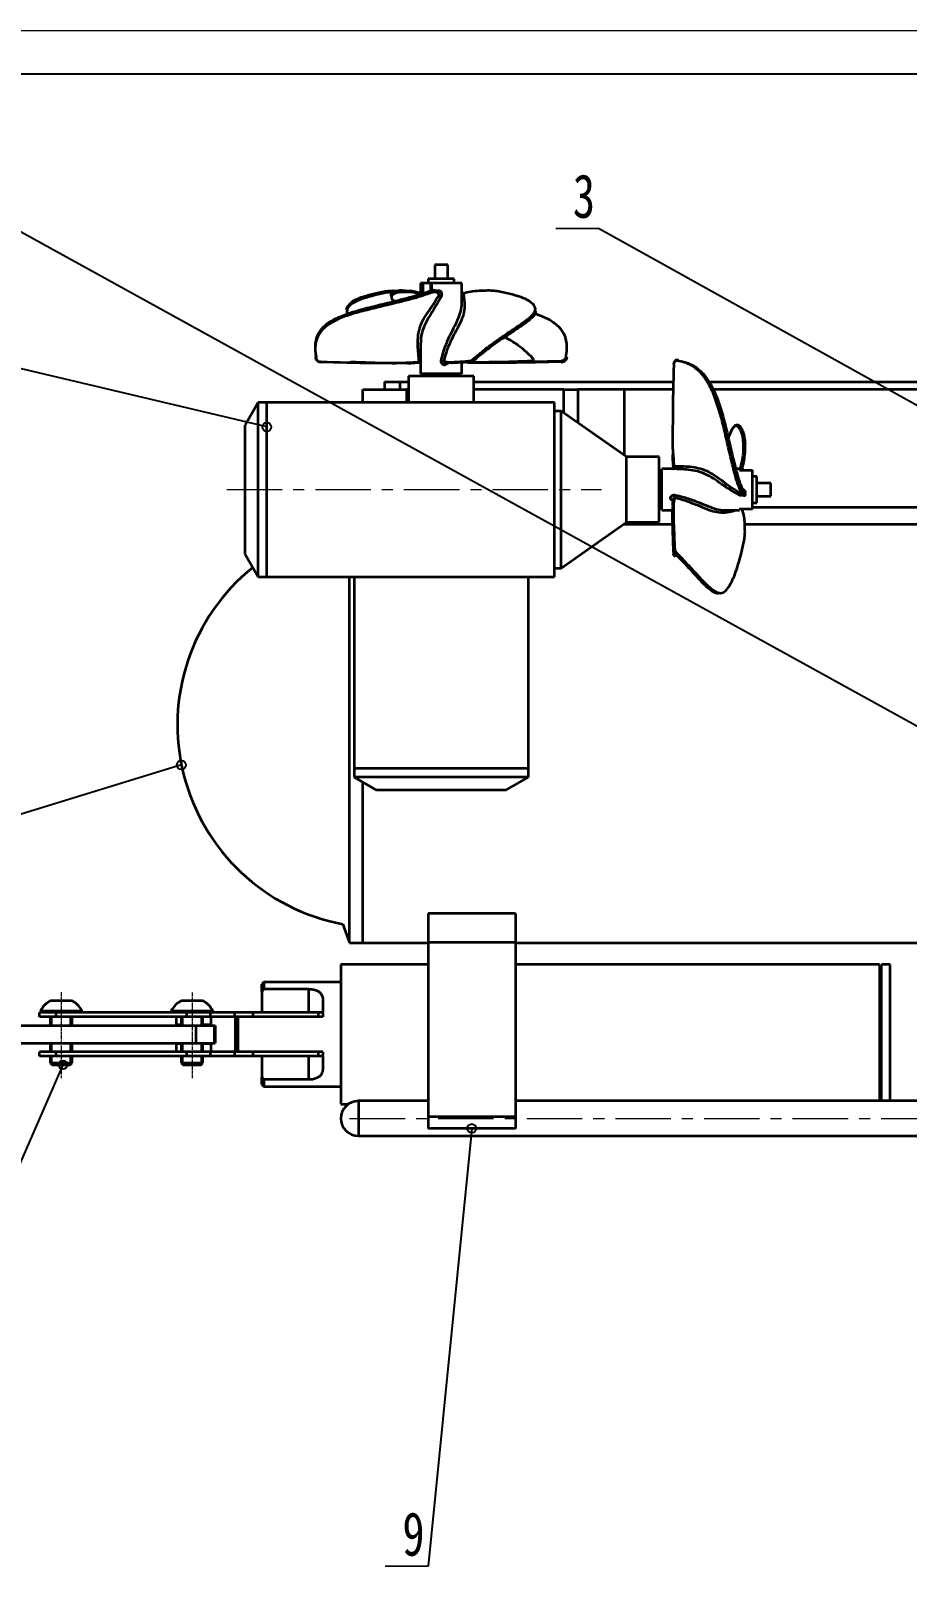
# Model space of a CAD drawing. Header units: millimetres. Extents: x 0 to 1189, y 0 to 841.
# Drawn here: x 211.9 to 412.9, y 488.6 to 841 of the extents above; entities that cross this region are included whole.
import ezdxf

# ---------------------------------------------------------------- set-up
doc = ezdxf.new("R2010")
doc.units = ezdxf.units.MM
doc.linetypes.add('CENTER2', pattern=[1.125, 0.75, -0.125, 0.125, -0.125])
doc.linetypes.add('CENTERX2', pattern=[20.32, 12.7, -2.54, 2.54, -2.54])
doc.styles.add('SLDTEXTSTYLE1', font='hyswlongfangsong.ttf')
doc.styles.get("Standard").update_dxf_attribs({"font": 'hyswlongfangsong.ttf'})
doc.dimstyles.new('SLDDIMSTYLE0', dxfattribs={"dimtxt": 0.18, "dimasz": 4.08, "dimexe": 0, "dimexo": 0.0625, "dimgap": 0, "dimtad": 0, "dimtih": 1, "dimtoh": 1, "dimdec": 0, "dimrnd": 1e-09, "dimzin": 0, "dimdsep": 46, "dimtxsty": 'Standard', "dimsah": 1, "dimcen": 0.09, "dimadec": 0, "dimazin": 0, "dimtfac": 4.08, "dimtdec": 0, "dimtofl": 0, "dimtmove": 0, "dimatfit": 3, "dimfxl": 1, "dimfrac": 2, "dimtolj": 1, "dimtzin": 0, "dimarcsym": 0})

# ---------------------------------------------------------------- blocks, each defined once
blk = doc.blocks.new('SW_NOTE_0_6')
at = {"color": 0, "linetype": 'Continuous', "lineweight": 18}
for p, q in [((-9.85, 0), (0, 0)), ((0, 0), (-9.85, 0)), ((-9.85, 0), (0, 0)), ((0, 0), (-9.85, 0)), ((-9.85, 0), (0, 0)), ((0, 0), (-9.85, 0))]:
    blk.add_line(p, q, dxfattribs=at)
at = {"color": 0, "linetype": 'Continuous', "lineweight": 18, "insert": (-3.37, 12.42), "char_height": 10, "attachment_point": 2, "style": 'SLDTEXTSTYLE1'}
blk.add_mtext('3', dxfattribs=at)
blk = doc.blocks.new('SW_NOTE_0_10')
at = {"color": 0, "linetype": 'Continuous', "lineweight": 18}
for p, q in [((-9.85, 0), (0, 0)), ((0, 0), (-9.85, 0)), ((-9.85, 0), (0, 0)), ((0, 0), (-9.85, 0)), ((-9.85, 0), (0, 0)), ((0, 0), (-9.85, 0))]:
    blk.add_line(p, q, dxfattribs=at)
at = {"color": 0, "linetype": 'Continuous', "lineweight": 18, "insert": (-3.36, 12.42), "char_height": 10, "attachment_point": 2, "style": 'SLDTEXTSTYLE1'}
blk.add_mtext('9', dxfattribs=at)
blk = doc.blocks.new('*U74')
at = {"color": 0, "linetype": 'CENTER2', "lineweight": 18, "transparency": 16777216}
blk.add_line((0, 15.45), (0, -4.28), dxfattribs=at)
blk = doc.blocks.new('*U75')
at = {"color": 0, "linetype": 'CENTER2', "lineweight": 18, "transparency": 16777216}
blk.add_line((0, 15.35), (0, -4.28), dxfattribs=at)

msp = doc.modelspace()

# ---------------------------------------------------------------- hatches: boundary and pattern name
at = {"linetype": 'Continuous', "lineweight": 18}
h = msp.add_hatch(dxfattribs=at)
h.set_pattern_fill('ANSI38', color=256, angle=90, style=0)
edge = h.paths.add_edge_path(flags=0)
edge.add_spline(control_points=[(237.12, 569.28), (237.1, 568.61), (237.06, 567.95), (237.01, 567.28)], knot_values=[0.27572, 0.27572, 0.27572, 0.27572, 0.296768, 0.296768, 0.296768, 0.296768], weights=[1, 1, 1, 1], degree=3, periodic=0)
edge.add_spline(control_points=[(237.01, 567.28), (237.06, 567.94), (237.1, 568.61), (237.12, 569.28)], knot_values=[0.00605, 0.00605, 0.00605, 0.00605, 0.00805, 0.00805, 0.00805, 0.00805], weights=[1, 1, 1, 1], degree=3, periodic=0)

# ---------------------------------------------------------------- linework, layer by layer
at = {"color": 7, "linetype": 'Continuous', "lineweight": 18}
msp.add_line((1189, 841), (0, 841), dxfattribs=at)
at = {"color": 7, "linetype": 'Continuous', "lineweight": 25}
msp.add_line((1179, 831.05), (25, 831.05), dxfattribs=at)
at = {"color": 7, "linetype": 'Continuous', "lineweight": 35}
for p, q in [((304.51, 787.29), (304.51, 784.09)), ((306.01, 787.29), (304.51, 787.29)), ((307.51, 787.29), (306.01, 787.29)), ((307.51, 784.09), (307.51, 787.29)), ((301.26, 783.09), (301.26, 780.55)), ((301.76, 783.09), (301.26, 783.09)), ((301.76, 783.09), (301.76, 780.72)), ((303.11, 783.09), (301.76, 783.09)), ((303.01, 784.09), (303.01, 783.09)), ((307.11, 784.09), (303.01, 784.09)), ((303.88, 783.09), (303.11, 783.09)), ((303.62, 781.3), (303.62, 783.09)), ((303.88, 781.35), (303.88, 783.09)), ((310.76, 783.09), (303.88, 783.09)), ((309.01, 784.09), (307.11, 784.09)), ((309.01, 783.09), (309.01, 784.09)), ((310.76, 778.96), (310.76, 783.09)), ((294.89, 781.36), (296.16, 781.29)), ((310.7, 778.61), (310.69, 778.96)), ((311.05, 780.92), (310.75, 780.84)), ((315.87, 781.29), (315.15, 781.42)), ((298.22, 764.85), (300.92, 765.04)), ((300.91, 764.88), (301.04, 764.87)), ((301.1, 764.87), (301.26, 764.85)), ((301.26, 768.14), (301.26, 762.29)), ((307.05, 765.04), (307.03, 765.03)), ((310.76, 762.29), (310.76, 764.85)), ((327.1, 765.12), (333.59, 765.26)), ((298.51, 761.69), (298.51, 755.69)), ((313.51, 761.69), (298.51, 761.69)), ((310.76, 762.29), (301.26, 762.29)), ((303.01, 762.29), (303.01, 761.69)), ((309.01, 761.69), (309.01, 762.29)), ((313.51, 755.69), (313.51, 761.69)), ((288.01, 755.69), (288.01, 758.69)), ((288.01, 758.69), (298.01, 758.69)), ((293.01, 760.39), (293.01, 758.69)), ((293.01, 760.39), (296.51, 760.39)), ((296.51, 760.39), (298.51, 760.39)), ((296.51, 760.39), (296.51, 758.69)), ((298.51, 758.69), (298.01, 758.69)), ((298.01, 758.69), (298.01, 755.69)), ((313.51, 760.39), (359.26, 760.39)), ((334.15, 758.69), (313.51, 758.69)), ((334.15, 758.69), (337.35, 758.69)), ((334.15, 753.24), (334.15, 758.69)), ((348.01, 758.69), (337.35, 758.69)), ((337.35, 758.69), (337.35, 751)), ((359.23, 758.69), (348.01, 758.69)), ((348.01, 743.53), (348.01, 758.69)), ((367.43, 760.39), (512.51, 760.39)), ((502.01, 758.69), (368.34, 758.69)), ((264.01, 755.69), (261.01, 750.49)), ((266.01, 755.69), (264.01, 755.69)), ((264.01, 715.69), (264.01, 755.69)), ((332.01, 755.69), (266.01, 755.69)), ((266.01, 715.69), (266.01, 755.69)), ((266.01, 735.69), (266.01, 755.69)), ((332.01, 715.69), (332.01, 755.69)), ((333.51, 753.69), (332.01, 753.69)), ((348.5, 743.19), (333.51, 753.69)), ((333.51, 717.69), (333.51, 753.69)), ((261.01, 720.88), (261.01, 750.49)), ((372.77, 749.63), (371.83, 747.6)), ((359.18, 743.79), (359.36, 741.05)), ((356.01, 743.19), (348.5, 743.19)), ((348.5, 728.19), (348.5, 743.19)), ((356.01, 728.19), (356.01, 743.19)), ((358.84, 740.44), (356.61, 740.44)), ((356.61, 732.33), (356.61, 740.44)), ((374.41, 740.44), (373.56, 740.44)), ((374.15, 740.44), (374.67, 740.58)), ((374.41, 740.19), (374.41, 740.44)), ((374.41, 740.26), (374.53, 740.29)), ((374.41, 740.19), (377.41, 740.19)), ((377.41, 731.18), (377.41, 740.19)), ((356.61, 738.69), (356.01, 738.69)), ((378.41, 738.69), (377.41, 738.69)), ((378.41, 732.69), (378.41, 738.69)), ((381.61, 737.19), (378.41, 737.19)), ((381.61, 735.69), (381.61, 737.19)), ((266.01, 715.69), (266.01, 735.69)), ((374.67, 734.82), (374.98, 734.63)), ((375.07, 734.54), (375.3, 734.28)), ((375.32, 734.37), (375.3, 734.4)), ((375.32, 734.37), (375.35, 734.35)), ((378.41, 734.19), (381.61, 734.19)), ((381.61, 734.19), (381.61, 735.69)), ((356.01, 732.69), (356.61, 732.69)), ((356.01, 731.69), (356.61, 731.69)), ((356.61, 730.94), (356.61, 732.33)), ((356.61, 730.94), (359.1, 730.94)), ((371.44, 730.94), (374.41, 730.94)), ((377.41, 731.18), (374.41, 731.18)), ((374.41, 730.94), (374.41, 731.18)), ((374.58, 731.18), (374.41, 731.13)), ((377.41, 732.69), (378.41, 732.69)), ((377.41, 731.69), (500.01, 731.69)), ((333.51, 717.69), (348.5, 728.19)), ((348.01, 727.69), (347.79, 727.69)), ((348.01, 727.69), (348.01, 727.84)), ((359.11, 727.69), (348.01, 727.69)), ((348.5, 728.19), (356.01, 728.19)), ((500.01, 727.69), (375.58, 727.69)), ((261.01, 720.88), (264.01, 715.69)), ((359.56, 721.25), (359.58, 720.68)), ((264.01, 715.69), (266.01, 715.69)), ((266.01, 715.69), (332.01, 715.69)), ((285.01, 631.69), (285.01, 715.69)), ((286.01, 715.69), (286.01, 671.69)), ((326.01, 671.69), (326.01, 715.69)), ((332.01, 717.69), (333.51, 717.69)), ((286.01, 671.69), (286.01, 669.69)), ((325.08, 671.69), (286.01, 671.69)), ((306.01, 671.69), (286.01, 671.69)), ((286.01, 669.69), (291.2, 666.69)), ((325.08, 669.69), (286.01, 669.69)), ((326.01, 671.69), (306.01, 671.69)), ((320.81, 666.69), (326.01, 669.69)), ((326.01, 671.69), (325.08, 671.69)), ((326.01, 669.69), (325.08, 669.69)), ((326.01, 669.69), (326.01, 671.69)), ((288.01, 631.69), (288.01, 668.53)), ((288.01, 631.69), (288.01, 668.53)), ((320.12, 666.69), (291.2, 666.69)), ((320.81, 666.69), (320.12, 666.69)), ((323.01, 638.39), (303.01, 638.39)), ((303.01, 638.39), (303.01, 631.77)), ((323.01, 638.39), (323.01, 631.77)), ((285.01, 631.69), (288.01, 631.69)), ((288.01, 631.69), (303.01, 631.69)), ((323.01, 631.77), (303.01, 631.77)), ((303.01, 631.77), (303.01, 591.76)), ((323.01, 631.77), (323.01, 591.76)), ((323.01, 631.69), (473.01, 631.69)), ((303.01, 626.69), (283.01, 626.69)), ((283.01, 626.69), (283.01, 594.69)), ((406.51, 626.69), (323.01, 626.69)), ((406.51, 626.69), (406.51, 595.39)), ((407.01, 624.69), (406.51, 624.69)), ((409.01, 626.69), (407.01, 626.69)), ((407.01, 595.39), (407.01, 626.69)), ((409.01, 595.39), (409.01, 626.69)), ((265.36, 622.69), (264.86, 622.19)), ((264.86, 620.5), (264.86, 622.19)), ((265.36, 621.08), (264.86, 620.5)), ((264.86, 620.5), (264.86, 615.69)), ((283.01, 622.69), (265.36, 622.69)), ((265.36, 622.69), (265.36, 621.08)), ((275.66, 621.08), (265.36, 621.08)), ((275.66, 615.69), (275.66, 621.08)), ((216.49, 618.44), (221.24, 618.44)), ((246.49, 618.44), (251.24, 618.44)), ((278.86, 618.39), (278.86, 615.69)), ((213.86, 614.69), (213.86, 615.69)), ((217.68, 615.69), (213.86, 615.69)), ((217.68, 614.69), (213.86, 614.69)), ((214.11, 616.07), (214.11, 615.69)), ((214.11, 616.07), (223.61, 616.07)), ((216.36, 614.69), (216.36, 612.69)), ((217.68, 614.69), (217.68, 615.69)), ((247.68, 615.69), (217.68, 615.69)), ((247.68, 614.69), (217.68, 614.69)), ((221.36, 612.69), (221.36, 614.69)), ((223.61, 615.69), (223.61, 616.07)), ((244.11, 616.07), (244.11, 615.69)), ((244.11, 616.07), (253.61, 616.07)), ((245.26, 612.89), (245.26, 614.69)), ((246.36, 614.69), (246.36, 612.69)), ((247.68, 614.69), (247.68, 615.69)), ((253.07, 615.69), (247.68, 615.69)), ((253.07, 614.69), (247.68, 614.69)), ((251.36, 612.69), (251.36, 614.69)), ((253.07, 614.69), (253.07, 615.69)), ((258.65, 615.69), (253.07, 615.69)), ((258.65, 614.69), (253.07, 614.69)), ((253.26, 612.89), (253.26, 614.69)), ((253.61, 615.69), (253.61, 616.07)), ((258.65, 614.69), (258.65, 615.69)), ((262.86, 615.69), (258.65, 615.69)), ((262.86, 614.69), (258.65, 614.69)), ((258.86, 606.69), (258.86, 614.69)), ((259.36, 614.69), (259.36, 606.69)), ((262.86, 614.69), (262.86, 615.69)), ((277.86, 615.69), (262.86, 615.69)), ((277.86, 614.69), (262.86, 614.69)), ((277.86, 614.69), (277.86, 615.69)), ((278.86, 615.69), (277.86, 615.69)), ((278.81, 614.69), (277.86, 614.69)), ((278.86, 614.69), (278.81, 614.69)), ((278.86, 615.48), (278.86, 615.69)), ((278.86, 615.48), (278.86, 614.69)), ((207.24, 612.69), (249.71, 612.69)), ((246.36, 612.89), (245.26, 612.89)), ((245.26, 612.89), (245.26, 612.69)), ((249.71, 612.69), (249.71, 608.69)), ((249.71, 612.69), (253.91, 612.69)), ((253.26, 612.89), (251.36, 612.89)), ((253.26, 612.89), (253.26, 612.69)), ((253.91, 612.69), (253.91, 608.69)), ((253.91, 612.69), (254.2, 612.69)), ((254.2, 608.69), (254.2, 612.69)), ((254.2, 612.69), (254.2, 608.69)), ((254.2, 612.69), (254.2, 612.69)), ((207.24, 608.69), (249.71, 608.69)), ((213.86, 605.69), (213.86, 606.69)), ((217.68, 606.69), (213.86, 606.69)), ((216.36, 608.69), (216.36, 606.69)), ((217.68, 605.69), (217.68, 606.69)), ((247.68, 606.69), (217.68, 606.69)), ((221.36, 606.69), (221.36, 608.69)), ((245.26, 608.69), (245.26, 608.49)), ((246.36, 608.49), (245.26, 608.49)), ((245.26, 606.69), (245.26, 608.49)), ((246.36, 608.69), (246.36, 606.69)), ((247.68, 605.69), (247.68, 606.69)), ((253.07, 606.69), (247.68, 606.69)), ((249.71, 608.69), (253.91, 608.69)), ((251.36, 606.69), (251.36, 608.69)), ((253.26, 608.49), (251.36, 608.49)), ((253.07, 605.69), (253.07, 606.69)), ((258.65, 606.69), (253.07, 606.69)), ((253.26, 608.69), (253.26, 608.49)), ((253.26, 606.69), (253.26, 608.49)), ((253.91, 608.69), (254.2, 608.69)), ((254.2, 608.69), (254.2, 608.69)), ((258.65, 605.69), (258.65, 606.69)), ((262.86, 606.69), (258.65, 606.69)), ((262.86, 605.69), (262.86, 606.69)), ((277.86, 606.69), (262.86, 606.69)), ((277.86, 605.69), (277.86, 606.69)), ((278.81, 606.69), (277.86, 606.69)), ((278.86, 606.69), (278.81, 606.69)), ((278.86, 606.69), (278.86, 605.89)), ((217.68, 605.69), (213.86, 605.69)), ((216.36, 605.69), (216.36, 604.13)), ((216.36, 604.13), (216.81, 603.69)), ((216.36, 604.13), (221.36, 604.13)), ((216.81, 603.69), (220.92, 603.69)), ((247.68, 605.69), (217.68, 605.69)), ((220.92, 603.69), (221.36, 604.13)), ((221.36, 604.13), (221.36, 605.69)), ((246.36, 605.69), (246.36, 604.13)), ((246.36, 604.13), (246.81, 603.69)), ((246.36, 604.13), (251.36, 604.13)), ((246.81, 603.69), (250.92, 603.69)), ((253.07, 605.69), (247.68, 605.69)), ((250.92, 603.69), (251.36, 604.13)), ((251.36, 604.13), (251.36, 605.69)), ((258.65, 605.69), (253.07, 605.69)), ((262.86, 605.69), (258.65, 605.69)), ((277.86, 605.69), (262.86, 605.69)), ((264.86, 605.69), (264.86, 600.88)), ((275.66, 600.3), (275.66, 605.69)), ((278.86, 605.69), (277.86, 605.69)), ((278.86, 605.69), (278.86, 605.89)), ((278.86, 605.69), (278.86, 602.98)), ((264.86, 600.88), (265.36, 600.3)), ((264.86, 599.19), (264.86, 600.88)), ((264.86, 599.19), (265.36, 598.69)), ((265.36, 600.3), (265.36, 598.69)), ((275.66, 600.3), (265.36, 600.3)), ((265.36, 598.69), (283.01, 598.69)), ((406.51, 596.69), (407.01, 596.69)), ((283.01, 594.69), (284.75, 594.69)), ((303.01, 595.39), (287.01, 595.39)), ((287.01, 595.39), (287.01, 588.14)), ((473.01, 595.39), (323.01, 595.39)), ((323.01, 591.76), (303.01, 591.76)), ((303.01, 591.76), (303.01, 589.09)), ((323.01, 589.09), (303.01, 589.09)), ((323.01, 591.76), (323.01, 589.09)), ((287.01, 588.14), (287.01, 587.39)), ((287.01, 587.39), (509.01, 587.39))]:
    msp.add_line(p, q, dxfattribs=at)
at = {"color": 7, "linetype": 'CENTERX2', "lineweight": 18}
for p, q in [((256.83, 735.69), (342.79, 735.69)), ((285.01, 591.39), (511.01, 591.39))]:
    msp.add_line(p, q, dxfattribs=at)
at = {"lineweight": 18}
for p, q in [((216.81, 612.69), (216.81, 614.69)), ((220.92, 612.69), (220.92, 614.69)), ((246.81, 612.69), (246.81, 614.69)), ((250.92, 612.69), (250.92, 614.69)), ((216.81, 606.69), (216.81, 608.69)), ((220.92, 606.69), (220.92, 608.69)), ((246.81, 606.69), (246.81, 608.69)), ((250.92, 606.69), (250.92, 608.69)), ((216.81, 603.69), (216.81, 605.69)), ((220.92, 603.69), (220.92, 605.69)), ((246.81, 603.69), (246.81, 605.69)), ((250.92, 603.69), (250.92, 605.69))]:
    msp.add_line(p, q, dxfattribs=at)
at = {"color": 7, "linetype": 'Continuous', "lineweight": 35, "flags": 128}
for points in [[(311.09, 780.81), (311.09, 780.81), (311.1, 780.81), (311.12, 780.81), (311.12, 780.8), (311.1, 780.74), (311.06, 780.66), (311.06, 780.66), (311.06, 780.66)], [(300.95, 764.87), (300.95, 764.87), (300.92, 764.88), (300.91, 764.88), (300.9, 764.9), (300.9, 764.91), (300.9, 764.97), (300.92, 765.04), (300.92, 765.04), (300.92, 765.04)], [(359.2, 741.06), (359.19, 741.08), (359.2, 741.09), (359.2, 741.1), (359.22, 741.1), (359.23, 741.09), (359.29, 741.07), (359.36, 741.05), (359.36, 741.05), (359.36, 741.05)], [(283.42, 635.99), (283.74, 635.07), (285.01, 631.69)]]:
    msp.add_lwpolyline(points, dxfattribs=at)
at = {"color": 7, "linetype": 'Continuous', "lineweight": 35}
for centre, radius, start, end in [((292.01, 681.69), 46.5, 128.9682, 259.3591), ((218.86, 613.68), 5.32, 116.5409, 153.3384), ((218.86, 613.68), 5.32, 26.6616, 63.4591), ((248.86, 613.68), 5.32, 116.5409, 153.3384), ((248.86, 613.68), 5.32, 26.6616, 63.4591), ((287.01, 591.39), 4, 90, 270)]:
    msp.add_arc(centre, radius, start, end, dxfattribs=at)
for points, knots in [([(277.38, 766.08), (277.29, 766.7), (277.11, 767.95), (277.19, 769.57), (277.64, 771.26), (278.74, 772.93), (280.77, 774.49), (283.55, 775.78), (287, 776.88), (290.94, 777.86), (293.81, 778.57), (295.24, 778.92)], [0, 0, 0, 0, 0.083922, 0.167871, 0.251306, 0.376283, 0.501098, 0.626172, 0.750464, 0.875419, 1, 1, 1, 1]), ([(284.45, 776.86), (284.45, 776.86), (284.23, 777.23), (284.53, 777.85), (285.35, 778.56), (285.75, 778.92)], [0, 0, 0, 0, 0.000437, 0.500966, 1, 1, 1, 1]), ([(285.75, 778.92), (285.73, 778.92), (285.68, 778.93), (285.62, 778.91), (285.57, 778.88), (285.53, 778.84), (285.51, 778.79), (285.49, 778.73), (285.49, 778.67), (285.51, 778.62), (285.53, 778.57), (285.57, 778.52), (285.63, 778.47), (285.68, 778.46), (285.7, 778.45)], [0, 0, 0, 0, 0.090284, 0.204511, 0.27137, 0.343897, 0.420764, 0.5, 0.579236, 0.656103, 0.72863, 0.795489, 0.909716, 1, 1, 1, 1]), ([(294.99, 781), (294.53, 780.98), (293.59, 780.92), (291.67, 780.53), (289.37, 779.92), (287, 779.18), (286.14, 778.69), (285.7, 778.45)], [0, 0, 0, 0, 0.120086, 0.243576, 0.495116, 0.747345, 1, 1, 1, 1]), ([(285.75, 778.92), (286.18, 779.16), (287.02, 779.64), (289.35, 780.37), (291.62, 780.95), (293.51, 781.3), (294.43, 781.34), (294.89, 781.36)], [0, 0, 0, 0, 0.253498, 0.504959, 0.755279, 0.878817, 1, 1, 1, 1]), ([(296.87, 781.42), (296.36, 781.36), (295.49, 781.26), (294.81, 780.83), (294.42, 780.43), (294.46, 780.17), (294.48, 780.08)], [0, 0, 0, 0, 0.362046, 0.617287, 0.861551, 1, 1, 1, 1]), ([(296.76, 781), (296.45, 780.98), (295.82, 780.92), (294.97, 780.53), (294.43, 780.14), (294.6, 779.86), (294.62, 779.83)], [0, 0, 0, 0, 0.229098, 0.464691, 0.944574, 1, 1, 1, 1]), ([(294.62, 779.83), (294.63, 779.62), (294.64, 779.32), (295.24, 779.03), (295.39, 778.96)], [0, 0, 0, 0, 0.7449327, 1, 1, 1, 1]), ([(294.89, 781.36), (294.9, 781.37), (294.9, 781.41), (294.92, 781.42), (294.94, 781.42), (294.95, 781.41), (294.96, 781.38), (294.98, 781.35), (294.99, 781.3), (294.99, 781.24), (295, 781.19), (295, 781.13), (295, 781.06), (294.99, 781.02), (294.99, 781)], [0, 0, 0, 0, 0.09057, 0.204939, 0.271779, 0.34422, 0.420942, 0.5, 0.579058, 0.65578, 0.728221, 0.795061, 0.90943, 1, 1, 1, 1]), ([(295.24, 778.92), (295.24, 778.92), (295.23, 778.93), (295.22, 778.91), (295.22, 778.88), (295.22, 778.84), (295.23, 778.79), (295.24, 778.73), (295.25, 778.67), (295.27, 778.62), (295.28, 778.57), (295.3, 778.52), (295.32, 778.47), (295.34, 778.46), (295.34, 778.45)], [0, 0, 0, 0, 0.090284, 0.204511, 0.27137, 0.343897, 0.420764, 0.5, 0.579236, 0.656103, 0.72863, 0.795489, 0.909716, 1, 1, 1, 1]), ([(295.24, 778.92), (296.2, 779.16), (298.09, 779.64), (300.77, 780.37), (302.5, 780.95), (303.48, 781.3), (303.77, 781.34), (303.92, 781.36)], [0, 0, 0, 0, 0.253498, 0.504959, 0.755279, 0.878817, 1, 1, 1, 1]), ([(304.23, 781), (304.08, 780.98), (303.77, 780.92), (302.75, 780.53), (300.97, 779.92), (298.24, 779.18), (296.31, 778.69), (295.34, 778.45)], [0, 0, 0, 0, 0.1200857, 0.2435763, 0.4951159, 0.7473449, 1, 1, 1, 1]), ([(296.98, 781.36), (296.97, 781.37), (296.94, 781.41), (296.89, 781.42), (296.84, 781.42), (296.8, 781.41), (296.77, 781.38), (296.74, 781.35), (296.71, 781.3), (296.7, 781.24), (296.7, 781.19), (296.7, 781.13), (296.72, 781.06), (296.75, 781.02), (296.76, 781)], [0, 0, 0, 0, 0.09057, 0.2049391, 0.2717792, 0.3442198, 0.4209424, 0.5, 0.5790576, 0.6557802, 0.7282208, 0.7950609, 0.90943, 1, 1, 1, 1]), ([(301.12, 780.51), (300.59, 780.66), (299.07, 781.09), (297.67, 781.04), (296.76, 781)], [0, 0, 0, 0, 0.3481727, 1, 1, 1, 1]), ([(296.98, 781.36), (297.98, 781.36), (299.36, 781.36), (300.84, 780.96), (301.26, 780.85)], [0, 0, 0, 0, 0.71915, 1, 1, 1, 1]), ([(300.92, 765.04), (300.81, 766.27), (300.63, 768.23), (300.64, 770.71), (300.98, 772.63), (301.74, 774.49), (302.89, 776.33), (304.26, 778.26), (305.09, 779.65), (305.51, 780.35)], [0, 0, 0, 0, 0.212034, 0.337593, 0.466171, 0.597525, 0.733188, 0.8645, 1, 1, 1, 1]), ([(300.92, 780.81), (300.92, 780.81), (300.91, 780.82), (300.91, 780.81), (300.9, 780.81), (300.9, 780.8), (300.9, 780.8)], [0, 0, 0, 0, 0.00435, 0.274425, 0.831743, 1, 1, 1, 1]), ([(306.02, 780.07), (305.64, 779.37), (304.87, 777.95), (303.59, 776.01), (302.46, 774.14), (301.71, 772.3), (301.33, 770.49), (301.29, 769.27), (301.27, 768.7)], [0, 0, 0, 0, 0.1764468, 0.3562082, 0.5256921, 0.7000608, 0.8601046, 1, 1, 1, 1]), ([(303.92, 781.36), (303.93, 781.37), (303.97, 781.41), (304.04, 781.42), (304.1, 781.42), (304.15, 781.41), (304.2, 781.38), (304.25, 781.35), (304.28, 781.3), (304.3, 781.24), (304.31, 781.19), (304.3, 781.13), (304.28, 781.06), (304.25, 781.02), (304.23, 781)], [0, 0, 0, 0, 0.09057, 0.204939, 0.271779, 0.34422, 0.420942, 0.5, 0.579058, 0.65578, 0.728221, 0.795061, 0.90943, 1, 1, 1, 1]), ([(305.51, 780.57), (305.38, 780.82), (305.07, 781.44), (304.44, 781.43), (304.06, 781.42)], [0, 0, 0, 0, 0.4091177, 1, 1, 1, 1]), ([(305.51, 780.35), (305.4, 780.57), (305.12, 781.07), (304.56, 781.03), (304.23, 781)], [0, 0, 0, 0, 0.427898, 1, 1, 1, 1]), ([(304.99, 781.24), (305.04, 781.28), (305.14, 781.36), (305.29, 781.39), (305.45, 781.39), (305.62, 781.36), (305.83, 781.22), (306, 781.02), (306.1, 780.75), (306.13, 780.45), (306.09, 780.21), (306.03, 780.09), (306.02, 780.07)], [0, 0, 0, 0, 0.087466, 0.183506, 0.203821, 0.311479, 0.421114, 0.541054, 0.674432, 0.817099, 0.959314, 1, 1, 1, 1]), ([(305.31, 780.81), (305.3, 780.81), (305.27, 780.82), (305.24, 780.81), (305.21, 780.8), (305.2, 780.79), (305.19, 780.78)], [0, 0, 0, 0, 0.191892, 0.587875, 0.826973, 1, 1, 1, 1]), ([(305.51, 780.35), (305.51, 780.35), (305.52, 780.36), (305.53, 780.4), (305.54, 780.49), (305.53, 780.59), (305.49, 780.68), (305.43, 780.75), (305.38, 780.78), (305.36, 780.8)], [0, 0, 0, 0, 0.000104, 0.056709, 0.263465, 0.480837, 0.685443, 0.861143, 1, 1, 1, 1]), ([(311.06, 780.66), (311.22, 779.65), (311.48, 777.99), (311.15, 775.84), (310.43, 774.02), (309.4, 772.12), (308.28, 770.05), (307.26, 767.72), (306.81, 766.03), (306.59, 765.18)], [0, 0, 0, 0, 0.194837, 0.324557, 0.45876, 0.584781, 0.714501, 0.855703, 1, 1, 1, 1]), ([(311.09, 780.81), (311.09, 780.81), (311.03, 780.79), (310.89, 780.78), (310.8, 780.82), (310.76, 780.84)], [0, 0, 0, 0, 0.0633411, 0.6198561, 1, 1, 1, 1]), ([(310.76, 780.71), (310.78, 780.7), (310.86, 780.66), (310.98, 780.66), (311.06, 780.66)], [0, 0, 0, 0, 0.34827, 1, 1, 1, 1]), ([(317.12, 781.36), (315.81, 781.34), (313.86, 781.31), (311.88, 780.93), (311.18, 780.7), (311.06, 780.66)], [0, 0, 0, 0, 0.631987, 0.936217, 1, 1, 1, 1]), ([(313.87, 766.08), (314.61, 766.7), (316.08, 767.95), (318.28, 769.57), (320.73, 771.26), (323.24, 772.93), (325.5, 774.49), (327.03, 775.78), (327.7, 776.88), (327.54, 777.86), (326.69, 778.57), (326.26, 778.92)], [0, 0, 0, 0, 0.083922, 0.167871, 0.251306, 0.376283, 0.501098, 0.626172, 0.750464, 0.875419, 1, 1, 1, 1]), ([(326.26, 778.92), (325.84, 779.16), (324.99, 779.64), (322.67, 780.37), (320.39, 780.95), (318.5, 781.3), (317.58, 781.34), (317.12, 781.36)], [0, 0, 0, 0, 0.253498, 0.504959, 0.755279, 0.878817, 1, 1, 1, 1]), ([(295.34, 778.45), (293.9, 778.1), (291.01, 777.39), (287.04, 776.43), (283.57, 775.34), (280.77, 774.07), (278.73, 772.54), (277.62, 770.91), (277.16, 769.24), (277.07, 767.65), (277.24, 766.43), (277.32, 765.82)], [0, 0, 0, 0, 0.125677, 0.25123, 0.37579, 0.500886, 0.625508, 0.750091, 0.833147, 0.916631, 1, 1, 1, 1]), ([(284.4, 776.64), (284.37, 776.57), (284.29, 776.38), (284.46, 776.17), (284.56, 776.04)], [0, 0, 0, 0, 0.421215, 1, 1, 1, 1]), ([(285.7, 778.45), (285.24, 778.1), (284.44, 777.48), (284.41, 776.9), (284.4, 776.64)], [0, 0, 0, 0, 0.567765, 1, 1, 1, 1]), ([(306.02, 765.31), (306.21, 766.08), (306.63, 767.81), (307.58, 770.19), (308.69, 772.42), (309.69, 774.33), (310.41, 776.2), (310.77, 777.58), (310.71, 778.43), (310.7, 778.61)], [0, 0, 0, 0, 0.155815, 0.349985, 0.500979, 0.655628, 0.805347, 0.959441, 1, 1, 1, 1]), ([(327.61, 776.66), (327.63, 776.57), (327.76, 776.16), (327.1, 775.34), (325.66, 774.07), (323.39, 772.54), (320.9, 770.91), (318.47, 769.24), (316.28, 767.65), (314.81, 766.43), (314.08, 765.82)], [0, 0, 0, 0, 0.0406229, 0.200217, 0.360499, 0.5201744, 0.6797985, 0.7862161, 0.8931815, 1, 1, 1, 1]), ([(334.63, 766.08), (334.72, 766.7), (334.9, 767.95), (334.82, 769.57), (334.37, 771.26), (333.28, 772.93), (331.22, 774.48), (329.12, 775.52), (327.54, 776.02), (327.13, 776.15)], [0, 0, 0, 0, 0.125147, 0.250333, 0.374753, 0.561123, 0.74725, 0.933763, 1, 1, 1, 1]), ([(301.27, 768.7), (301.27, 768.6), (301.25, 768.43), (301.26, 768.23), (301.27, 768.14)], [0, 0, 0, 0, 0.531576, 1, 1, 1, 1]), ([(326.77, 766.08), (326.12, 766.7), (324.82, 767.94), (322.61, 769.54), (320.99, 770.45), (320.21, 770.89)], [0, 0, 0, 0, 0.341877, 0.683862, 1, 1, 1, 1]), ([(277.38, 766.08), (277.36, 766.08), (277.33, 766.08), (277.28, 766.06), (277.25, 766.04), (277.22, 766.01), (277.2, 765.98), (277.19, 765.95), (277.18, 765.93), (277.19, 765.91), (277.19, 765.91)], [0, 0, 0, 0, 0.149233, 0.337945, 0.448354, 0.568094, 0.694975, 0.825753, 0.956532, 1, 1, 1, 1]), ([(277.19, 765.91), (277.21, 765.82), (277.26, 765.64), (277.44, 765.41), (277.65, 765.24), (277.85, 765.11), (278.11, 765), (278.29, 764.98), (278.39, 764.97)], [0, 0, 0, 0, 0.1993356, 0.4295986, 0.5592484, 0.6984696, 0.8445353, 1, 1, 1, 1]), ([(277.19, 765.91), (277.19, 765.9), (277.19, 765.89), (277.21, 765.87), (277.23, 765.84), (277.27, 765.82), (277.31, 765.82), (277.32, 765.82)], [0, 0, 0, 0, 0.12803, 0.311819, 0.481287, 0.770941, 1, 1, 1, 1]), ([(277.32, 765.82), (277.35, 765.73), (277.4, 765.56), (277.58, 765.35), (277.78, 765.2), (277.96, 765.1), (278.16, 765.03), (278.29, 765.02), (278.36, 765.01)], [0, 0, 0, 0, 0.2478902, 0.498113, 0.6252911, 0.7519734, 0.8762575, 1, 1, 1, 1]), ([(278.36, 765.01), (282.35, 764.92), (287.52, 764.79), (293.85, 764.76), (296.49, 764.72), (297.94, 764.83), (298.22, 764.85)], [0, 0, 0, 0, 0.602086, 0.780137, 0.958236, 1, 1, 1, 1]), ([(278.39, 764.97), (278.39, 764.97), (278.38, 764.97), (278.37, 764.98), (278.36, 765.01), (278.36, 765.01)], [0, 0, 0, 0, 0.082318, 0.594568, 1, 1, 1, 1]), ([(285.23, 764.97), (285.23, 764.97), (285.25, 764.97), (285.28, 764.98), (285.3, 765.01), (285.31, 765.01)], [0, 0, 0, 0, 0.115441, 0.609202, 1, 1, 1, 1]), ([(285.31, 765.01), (288.24, 764.92), (292.04, 764.79), (296.73, 764.76), (298.99, 764.73), (300.38, 764.88), (300.9, 764.94)], [0, 0, 0, 0, 0.565732, 0.733033, 0.900379, 1, 1, 1, 1]), ([(298.28, 764.7), (298.53, 764.7), (299.42, 764.72), (300.31, 764.82), (300.95, 764.89)], [0, 0, 0, 0, 0.2822287, 1, 1, 1, 1]), ([(300.92, 765.04), (301, 765.04), (301.13, 765.04), (301.22, 765.01), (301.26, 765)], [0, 0, 0, 0, 0.561646, 1, 1, 1, 1]), ([(300.95, 764.86), (300.99, 764.87), (301.1, 764.89), (301.2, 764.84), (301.26, 764.81)], [0, 0, 0, 0, 0.397727, 1, 1, 1, 1]), ([(307.36, 764.72), (307.35, 764.69), (307.34, 764.66), (307.29, 764.56), (307.18, 764.42), (306.96, 764.3), (306.72, 764.26), (306.48, 764.32), (306.27, 764.46), (306.1, 764.68), (306.01, 764.95), (306, 765.17), (306.02, 765.29), (306.02, 765.31)], [0, 0, 0, 0, 0.040607, 0.04159, 0.158899, 0.270086, 0.375846, 0.48133, 0.592713, 0.713411, 0.841015, 0.96789, 1, 1, 1, 1]), ([(306.59, 765.18), (306.59, 765.18), (306.58, 765.17), (306.58, 765.13), (306.59, 765.07), (306.63, 764.99), (306.69, 764.93), (306.76, 764.89), (306.83, 764.87), (306.88, 764.87), (306.89, 764.87)], [0, 0, 0, 0, 0.000115, 0.039417, 0.206354, 0.39526, 0.586133, 0.760784, 0.914372, 1, 1, 1, 1]), ([(306.59, 765.18), (306.92, 765.09), (307.58, 764.9), (308.58, 764.96), (310.3, 765.04), (311.69, 765.16), (312.74, 765.26)], [0, 0, 0, 0, 0.161227, 0.322592, 0.484018, 1, 1, 1, 1]), ([(306.73, 764.93), (306.93, 764.85), (307.24, 764.72), (307.54, 764.7), (307.65, 764.69)], [0, 0, 0, 0, 0.642787, 1, 1, 1, 1]), ([(312.95, 765.01), (311.9, 764.92), (310.53, 764.79), (308.88, 764.77), (308.23, 764.72), (307.89, 764.81), (307.86, 764.82)], [0, 0, 0, 0, 0.615376, 0.797357, 0.979388, 1, 1, 1, 1]), ([(326.71, 765.01), (323.77, 764.92), (319.97, 764.79), (315.28, 764.76), (313.14, 764.73), (311.87, 764.86), (311.48, 764.91)], [0, 0, 0, 0, 0.579308, 0.750624, 0.921985, 1, 1, 1, 1]), ([(312.55, 764.98), (312.66, 764.98), (313.67, 764.89), (315.57, 764.97), (320.22, 765.02), (323.99, 765.16), (326.86, 765.26)], [0, 0, 0, 0, 0.0232501, 0.2111588, 0.3991397, 1, 1, 1, 1]), ([(312.74, 765.26), (312.73, 765.25), (312.71, 765.22), (312.69, 765.18), (312.69, 765.14), (312.69, 765.1), (312.71, 765.06), (312.73, 765.03), (312.76, 765), (312.79, 764.98), (312.83, 764.97), (312.85, 764.97), (312.86, 764.97), (312.86, 764.97)], [0, 0, 0, 0, 0.113384, 0.256641, 0.340401, 0.431202, 0.527389, 0.626514, 0.72564, 0.821827, 0.912628, 0.996388, 1, 1, 1, 1]), ([(312.74, 765.26), (312.76, 765.27), (312.81, 765.28), (312.93, 765.35), (313.07, 765.45), (313.28, 765.6), (313.56, 765.82), (313.77, 765.99), (313.87, 766.08)], [0, 0, 0, 0, 0.1227834, 0.2464383, 0.37291, 0.5003542, 0.7514926, 1, 1, 1, 1]), ([(312.86, 764.97), (312.89, 764.98), (312.94, 765), (313.08, 765.07), (313.24, 765.17), (313.46, 765.33), (313.76, 765.56), (313.98, 765.74), (314.08, 765.83)], [0, 0, 0, 0, 0.130808, 0.2588, 0.386971, 0.514046, 0.759515, 1, 1, 1, 1]), ([(313.87, 766.08), (313.88, 766.08), (313.89, 766.08), (313.91, 766.06), (313.94, 766.04), (313.96, 766.01), (313.99, 765.98), (314.02, 765.95), (314.04, 765.92), (314.06, 765.89), (314.07, 765.87), (314.08, 765.84), (314.09, 765.82), (314.08, 765.82), (314.08, 765.82)], [0, 0, 0, 0, 0.090362, 0.204628, 0.271482, 0.343985, 0.420813, 0.5, 0.579187, 0.656015, 0.728518, 0.795372, 0.909638, 1, 1, 1, 1]), ([(333.65, 765.01), (329.66, 764.93), (324.5, 764.82), (318.87, 764.74), (317.23, 764.77), (316.77, 764.77)], [0, 0, 0, 0, 0.708245, 0.91769, 1, 1, 1, 1]), ([(326.78, 764.97), (326.78, 764.97), (326.76, 764.97), (326.73, 764.98), (326.71, 765.01), (326.71, 765.01)], [0, 0, 0, 0, 0.115437, 0.6092, 1, 1, 1, 1]), ([(326.86, 765.26), (326.9, 765.27), (326.99, 765.28), (327.07, 765.35), (327.1, 765.45), (327.1, 765.6), (327, 765.82), (326.85, 765.99), (326.77, 766.08)], [0, 0, 0, 0, 0.1227834, 0.2464383, 0.37291, 0.5003542, 0.7514926, 1, 1, 1, 1]), ([(326.77, 766.08), (326.78, 766.08), (326.8, 766.08), (326.82, 766.07), (326.82, 766.06)], [0, 0, 0, 0, 0.502158, 1, 1, 1, 1]), ([(326.78, 764.97), (326.84, 764.98), (326.95, 764.99), (327.07, 765.07), (327.16, 765.19), (327.19, 765.34), (327.17, 765.51), (327.08, 765.76), (326.93, 765.94), (326.82, 766.06)], [0, 0, 0, 0, 0.1018553, 0.2114779, 0.3298328, 0.4560944, 0.5869147, 0.7206867, 1, 1, 1, 1]), ([(326.86, 765.26), (326.86, 765.25), (326.88, 765.22), (326.89, 765.18), (326.9, 765.14), (326.89, 765.1), (326.89, 765.06), (326.87, 765.03), (326.85, 765), (326.82, 764.98), (326.8, 764.97), (326.79, 764.97), (326.78, 764.97)], [0, 0, 0, 0, 0.117753, 0.266531, 0.353518, 0.447818, 0.547712, 0.650657, 0.753602, 0.853496, 0.947796, 1, 1, 1, 1]), ([(333.59, 765.26), (333.59, 765.25), (333.58, 765.22), (333.58, 765.18), (333.58, 765.14), (333.58, 765.1), (333.58, 765.06), (333.59, 765.03), (333.6, 765), (333.61, 764.98), (333.62, 764.97), (333.62, 764.97), (333.63, 764.97)], [0, 0, 0, 0, 0.116487, 0.263664, 0.349715, 0.443, 0.54182, 0.643657, 0.745495, 0.844314, 0.9376, 1, 1, 1, 1]), ([(333.59, 765.26), (333.66, 765.27), (333.79, 765.28), (333.99, 765.35), (334.17, 765.45), (334.37, 765.6), (334.56, 765.82), (334.61, 765.99), (334.63, 766.08)], [0, 0, 0, 0, 0.122783, 0.246438, 0.37291, 0.500354, 0.751493, 1, 1, 1, 1]), ([(333.63, 764.97), (333.72, 764.98), (333.9, 765), (334.16, 765.11), (334.37, 765.24), (334.57, 765.41), (334.75, 765.64), (334.8, 765.82), (334.83, 765.91)], [0, 0, 0, 0, 0.1554647, 0.3015304, 0.4407516, 0.5704014, 0.8006644, 1, 1, 1, 1]), ([(334.63, 766.08), (334.65, 766.08), (334.69, 766.08), (334.73, 766.06), (334.77, 766.04), (334.79, 766.01), (334.82, 765.98), (334.83, 765.95), (334.83, 765.93), (334.83, 765.91), (334.82, 765.91)], [0, 0, 0, 0, 0.149233, 0.337945, 0.448354, 0.568094, 0.694975, 0.825753, 0.956532, 1, 1, 1, 1]), ([(360.29, 765.43), (360.19, 765.44), (359.98, 765.44), (359.73, 765.31), (359.54, 765.13), (359.42, 764.95), (359.32, 764.71), (359.3, 764.54), (359.29, 764.45)], [0, 0, 0, 0, 0.217146, 0.454377, 0.583423, 0.718132, 0.856153, 1, 1, 1, 1]), ([(360.14, 765.27), (360.05, 765.27), (359.88, 765.28), (359.67, 765.15), (359.52, 764.99), (359.42, 764.84), (359.35, 764.65), (359.34, 764.51), (359.33, 764.45)], [0, 0, 0, 0, 0.24789, 0.498113, 0.625291, 0.751973, 0.876257, 1, 1, 1, 1]), ([(360.29, 765.43), (360.28, 765.43), (360.27, 765.44), (360.24, 765.43), (360.21, 765.42), (360.19, 765.4), (360.16, 765.36), (360.14, 765.32), (360.14, 765.29), (360.14, 765.27)], [0, 0, 0, 0, 0.072488, 0.219383, 0.361899, 0.496394, 0.62041, 0.832377, 1, 1, 1, 1]), ([(372.77, 741.51), (372.42, 742.99), (371.71, 745.96), (370.75, 750.33), (369.66, 754.39), (368.39, 757.97), (366.86, 760.91), (365.22, 762.9), (363.56, 764.14), (361.97, 764.89), (360.75, 765.14), (360.14, 765.27)], [0, 0, 0, 0, 0.125677, 0.25123, 0.37579, 0.500886, 0.625508, 0.750091, 0.833147, 0.916631, 1, 1, 1, 1]), ([(360.4, 765.27), (360.4, 765.28), (360.4, 765.32), (360.38, 765.36), (360.36, 765.4), (360.33, 765.42), (360.31, 765.43), (360.29, 765.43), (360.29, 765.43)], [0, 0, 0, 0, 0.196045, 0.443953, 0.588996, 0.746296, 0.912977, 1, 1, 1, 1]), ([(360.4, 765.27), (361.02, 765.15), (362.26, 764.9), (363.88, 764.16), (365.58, 762.93), (367.24, 760.95), (368.81, 758.01), (370.1, 754.45), (371.2, 750.41), (372.18, 746.06), (372.89, 743.11), (373.24, 741.64)], [0, 0, 0, 0, 0.083922, 0.167871, 0.251306, 0.376283, 0.501098, 0.626172, 0.750464, 0.875419, 1, 1, 1, 1]), ([(359.33, 764.45), (359.24, 760.31), (359.11, 754.96), (359.08, 748.38), (359.04, 745.63), (359.15, 744.1), (359.18, 743.79)], [0, 0, 0, 0, 0.600135, 0.77761, 0.955132, 1, 1, 1, 1]), ([(359.29, 764.45), (359.29, 764.45), (359.29, 764.45), (359.3, 764.45), (359.32, 764.45), (359.33, 764.45)], [0, 0, 0, 0, 0.089428, 0.597709, 1, 1, 1, 1]), ([(375.32, 746.53), (375.29, 746.92), (375.23, 747.71), (374.85, 749.01), (374.24, 750.13), (373.5, 750.54), (373.01, 749.93), (372.77, 749.63)], [0, 0, 0, 0, 0.120086, 0.243576, 0.495116, 0.747345, 1, 1, 1, 1]), ([(375.74, 746.46), (375.68, 747.08), (375.58, 748.19), (375.1, 749.41), (374.62, 750.2), (374, 750.57), (373.39, 750.47), (373.02, 749.99), (372.81, 749.71)], [0, 0, 0, 0, 0.188836, 0.336008, 0.516189, 0.671951, 0.810603, 1, 1, 1, 1]), ([(359.02, 743.78), (359.02, 743.54), (359.04, 742.64), (359.14, 741.74), (359.21, 741.08)], [0, 0, 0, 0, 0.265631, 1, 1, 1, 1]), ([(374.67, 740.58), (374.89, 741.45), (375.39, 743.47), (375.35, 745.41), (375.32, 746.53)], [0, 0, 0, 0, 0.4278983, 1, 1, 1, 1]), ([(375.68, 746.38), (375.66, 745.17), (375.63, 743.39), (375.26, 741.48), (375.06, 740.84), (375.04, 740.79)], [0, 0, 0, 0, 0.655413, 0.97092, 1, 1, 1, 1]), ([(375.68, 746.38), (375.69, 746.39), (375.73, 746.41), (375.74, 746.45), (375.74, 746.48), (375.73, 746.51), (375.7, 746.53), (375.66, 746.55), (375.62, 746.57), (375.56, 746.58), (375.51, 746.58), (375.44, 746.57), (375.38, 746.56), (375.34, 746.54), (375.32, 746.53)], [0, 0, 0, 0, 0.09057, 0.204939, 0.271779, 0.34422, 0.420942, 0.5, 0.579058, 0.65578, 0.728221, 0.795061, 0.90943, 1, 1, 1, 1]), ([(359.18, 741.08), (359.19, 741.04), (359.21, 740.93), (359.15, 740.76), (359.04, 740.6), (358.93, 740.51), (358.82, 740.46), (358.75, 740.44), (358.73, 740.44), (358.72, 740.44), (358.72, 740.44)], [0, 0, 0, 0, 0.105662, 0.344062, 0.527698, 0.678379, 0.801929, 0.892203, 0.95767, 1, 1, 1, 1]), ([(359.21, 740.43), (359.12, 740.43), (358.96, 740.44), (358.85, 740.44), (358.8, 740.44)], [0, 0, 0, 0, 0.5757077, 1, 1, 1, 1]), ([(374.39, 734.45), (373.69, 734.82), (372.27, 735.57), (370.33, 736.94), (368.46, 738.26), (366.62, 739.29), (364.72, 739.95), (362.3, 740.37), (360.4, 740.41), (359.21, 740.43)], [0, 0, 0, 0, 0.135969, 0.274492, 0.405096, 0.539463, 0.662792, 0.788756, 1, 1, 1, 1]), ([(359.36, 741.05), (360.59, 741.06), (362.55, 741.08), (365.03, 740.7), (366.95, 740.04), (368.81, 738.96), (370.65, 737.57), (372.58, 736.07), (373.97, 735.24), (374.67, 734.82)], [0, 0, 0, 0, 0.212034, 0.337593, 0.466171, 0.597525, 0.733188, 0.8645, 1, 1, 1, 1]), ([(373.24, 741.64), (373.24, 741.64), (373.25, 741.64), (373.23, 741.62), (373.2, 741.61), (373.16, 741.6), (373.11, 741.58), (373.05, 741.57), (372.99, 741.55), (372.94, 741.54), (372.89, 741.53), (372.84, 741.52), (372.79, 741.51), (372.78, 741.51), (372.77, 741.51)], [0, 0, 0, 0, 0.090284, 0.204511, 0.27137, 0.343897, 0.420764, 0.5, 0.579236, 0.656103, 0.72863, 0.795489, 0.909716, 1, 1, 1, 1]), ([(375.3, 734.4), (375.28, 734.43), (375.22, 734.49), (374.85, 735.04), (374.24, 736.33), (373.5, 738.67), (373.01, 740.56), (372.77, 741.51)], [0, 0, 0, 0, 0.101706, 0.227776, 0.48457, 0.742068, 1, 1, 1, 1]), ([(373.24, 741.64), (373.48, 740.7), (373.96, 738.84), (374.69, 736.55), (375.27, 735.31), (375.62, 734.78), (375.66, 734.72), (375.68, 734.7)], [0, 0, 0, 0, 0.253498, 0.504959, 0.755279, 0.878817, 1, 1, 1, 1]), ([(374.67, 740.58), (374.66, 740.53), (374.64, 740.42), (374.58, 740.33), (374.55, 740.3), (374.54, 740.29)], [0, 0, 0, 0, 0.422367, 0.844734, 1, 1, 1, 1]), ([(374.54, 740.29), (374.64, 740.31), (374.85, 740.36), (375.1, 740.29), (375.25, 740.26), (375.3, 740.25)], [0, 0, 0, 0, 0.3932979, 0.8303963, 1, 1, 1, 1]), ([(374.67, 740.58), (374.67, 740.58), (374.68, 740.59), (374.72, 740.61), (374.81, 740.66), (374.91, 740.72), (375, 740.76), (375.07, 740.79), (375.12, 740.8), (375.13, 740.79), (375.14, 740.78), (375.13, 740.77), (375.13, 740.77)], [0, 0, 0, 0, 0.000087, 0.047605, 0.221169, 0.403645, 0.575404, 0.722898, 0.845293, 0.918486, 0.955142, 1, 1, 1, 1]), ([(375.27, 740.27), (375.26, 740.28), (375.22, 740.31), (375.15, 740.42), (375.1, 740.59), (375.12, 740.71), (375.13, 740.76)], [0, 0, 0, 0, 0.093116, 0.350559, 0.697834, 1, 1, 1, 1]), ([(359.21, 733.14), (359.12, 733.17), (359.03, 733.19), (358.88, 733.27), (358.74, 733.37), (358.62, 733.56), (358.58, 733.78), (358.64, 734.01), (358.78, 734.21), (359, 734.37), (359.27, 734.46), (359.49, 734.47), (359.61, 734.45), (359.63, 734.44)], [0, 0, 0, 0, 0.112533, 0.113442, 0.221957, 0.324808, 0.422639, 0.520215, 0.623247, 0.734896, 0.852934, 0.970297, 1, 1, 1, 1]), ([(359.22, 733.54), (359.15, 733.19), (359.04, 732.67), (359.02, 732.15), (359.01, 731.97)], [0, 0, 0, 0, 0.665924, 1, 1, 1, 1]), ([(359.5, 733.79), (359.5, 733.79), (359.49, 733.79), (359.45, 733.79), (359.39, 733.77), (359.31, 733.72), (359.25, 733.65), (359.21, 733.57), (359.19, 733.5), (359.19, 733.45), (359.2, 733.42), (359.2, 733.42), (359.2, 733.42)], [0, 0, 0, 0, 0.000108, 0.037041, 0.193919, 0.371441, 0.550813, 0.714939, 0.859272, 0.961484, 0.991377, 1, 1, 1, 1]), ([(359.5, 733.79), (359.4, 733.15), (359.22, 731.88), (359.27, 729.96), (359.35, 726.65), (359.48, 723.98), (359.58, 721.95)], [0, 0, 0, 0, 0.161227, 0.322592, 0.484018, 1, 1, 1, 1]), ([(373.69, 730.94), (373.13, 730.76), (371.9, 730.39), (370.16, 730.29), (368.34, 730.63), (366.44, 731.35), (364.37, 732.26), (362.04, 733.16), (360.35, 733.58), (359.5, 733.79)], [0, 0, 0, 0, 0.120131, 0.261887, 0.408542, 0.546255, 0.688011, 0.842314, 1, 1, 1, 1]), ([(359.63, 734.44), (360.4, 734.26), (362.13, 733.86), (364.51, 733), (366.73, 732.06), (368.65, 731.34), (370.19, 730.95), (371.13, 730.98), (371.44, 730.99)], [0, 0, 0, 0, 0.176622, 0.39672, 0.567878, 0.743178, 0.912889, 1, 1, 1, 1]), ([(375.26, 734.45), (375.2, 734.43), (375.04, 734.35), (374.76, 734.34), (374.53, 734.38), (374.41, 734.44), (374.39, 734.45)], [0, 0, 0, 0, 0.2241994, 0.5641642, 0.9030478, 1, 1, 1, 1]), ([(375.08, 734.57), (375.13, 734.54), (375.44, 734.36), (375.38, 734.37), (375.32, 734.37)], [0, 0, 0, 0, 0.156412, 1, 1, 1, 1]), ([(375.28, 735.71), (375.35, 735.66), (375.44, 735.61), (375.57, 735.48), (375.67, 735.33), (375.71, 735.16), (375.71, 735), (375.7, 734.88), (375.64, 734.8), (375.62, 734.78)], [0, 0, 0, 0, 0.234353, 0.256307, 0.501014, 0.695606, 0.723814, 0.930105, 1, 1, 1, 1]), ([(375.39, 734.32), (375.39, 734.32), (375.36, 734.33), (375.34, 734.36), (375.32, 734.37)], [0, 0, 0, 0, 0.221054, 1, 1, 1, 1]), ([(375.68, 734.7), (375.69, 734.68), (375.73, 734.64), (375.74, 734.57), (375.74, 734.5), (375.73, 734.45), (375.7, 734.4), (375.66, 734.35), (375.62, 734.32), (375.56, 734.3), (375.51, 734.29), (375.45, 734.3), (375.42, 734.31), (375.39, 734.32)], [0, 0, 0, 0, 0.102486, 0.231903, 0.307537, 0.389509, 0.476326, 0.565785, 0.655245, 0.742062, 0.824033, 0.899667, 1, 1, 1, 1]), ([(375.39, 734.32), (375.43, 734.31), (375.5, 734.28), (375.64, 734.32), (375.74, 734.44), (375.74, 734.53), (375.74, 734.58)], [0, 0, 0, 0, 0.24455, 0.496476, 0.750578, 1, 1, 1, 1]), ([(375.72, 734.51), (375.73, 734.53), (375.75, 734.58), (375.73, 734.62), (375.72, 734.64)], [0, 0, 0, 0, 0.499806, 1, 1, 1, 1]), ([(359.33, 721.75), (359.23, 723.81), (359.11, 726.47), (359.09, 729.71), (359.04, 731.01), (359.14, 731.7), (359.15, 731.79)], [0, 0, 0, 0, 0.61089, 0.791545, 0.972249, 1, 1, 1, 1]), ([(375.68, 725.99), (375.66, 727.16), (375.63, 728.89), (375.25, 730.59), (375.02, 731.19), (374.98, 731.29)], [0, 0, 0, 0, 0.631987, 0.936217, 1, 1, 1, 1]), ([(359.33, 720.86), (359.25, 722.94), (359.14, 725.64), (359.06, 728.45), (359.08, 729.18), (359.08, 729.28)], [0, 0, 0, 0, 0.743845, 0.963818, 1, 1, 1, 1]), ([(373.24, 715.93), (373.48, 716.56), (373.96, 717.82), (374.69, 720.52), (375.27, 722.89), (375.62, 724.73), (375.66, 725.57), (375.68, 725.99)], [0, 0, 0, 0, 0.253498, 0.504959, 0.755279, 0.878817, 1, 1, 1, 1]), ([(359.58, 721.95), (359.57, 721.95), (359.54, 721.98), (359.5, 721.99), (359.45, 721.99), (359.42, 721.99), (359.38, 721.98), (359.35, 721.96), (359.32, 721.93), (359.3, 721.9), (359.29, 721.87), (359.29, 721.85), (359.29, 721.84)], [0, 0, 0, 0, 0.115115, 0.26056, 0.345598, 0.437785, 0.535441, 0.63608, 0.736719, 0.834374, 0.926562, 1, 1, 1, 1]), ([(359.29, 721.84), (359.3, 721.79), (359.31, 721.71), (359.39, 721.53), (359.49, 721.34), (359.61, 721.15), (359.7, 721.04), (359.74, 720.99)], [0, 0, 0, 0, 0.208436, 0.412426, 0.616756, 0.819423, 1, 1, 1, 1]), ([(359.29, 720.77), (359.29, 720.77), (359.29, 720.79), (359.3, 720.83), (359.32, 720.85), (359.33, 720.86)], [0, 0, 0, 0, 0.133916, 0.617364, 1, 1, 1, 1]), ([(359.29, 720.77), (359.3, 720.73), (359.31, 720.65), (359.37, 720.56), (359.47, 720.51), (359.62, 720.51), (359.79, 720.56), (359.91, 720.64), (359.97, 720.68)], [0, 0, 0, 0, 0.112158, 0.247409, 0.405676, 0.586745, 0.78732, 1, 1, 1, 1]), ([(359.58, 720.68), (359.57, 720.67), (359.54, 720.65), (359.5, 720.63), (359.45, 720.63), (359.42, 720.63), (359.38, 720.64), (359.35, 720.66), (359.32, 720.69), (359.3, 720.72), (359.29, 720.74), (359.29, 720.76), (359.29, 720.77)], [0, 0, 0, 0, 0.118515, 0.268255, 0.355805, 0.450715, 0.551256, 0.654867, 0.758478, 0.859018, 0.953928, 1, 1, 1, 1]), ([(359.58, 721.95), (359.59, 721.91), (359.6, 721.83), (359.67, 721.67), (359.76, 721.5), (359.92, 721.27), (360.13, 720.99), (360.31, 720.8), (360.4, 720.71)], [0, 0, 0, 0, 0.1227834, 0.2464383, 0.37291, 0.5003542, 0.7514926, 1, 1, 1, 1]), ([(359.58, 720.68), (359.59, 720.65), (359.6, 720.59), (359.67, 720.56), (359.76, 720.58), (359.87, 720.62), (359.95, 720.68), (359.98, 720.7)], [0, 0, 0, 0, 0.205815, 0.41309, 0.625087, 0.838714, 1, 1, 1, 1]), ([(359.74, 720.99), (359.79, 720.92), (359.92, 720.74), (360.06, 720.59), (360.15, 720.5)], [0, 0, 0, 0, 0.354575, 1, 1, 1, 1]), ([(369.8, 711.94), (369.74, 711.91), (369.32, 711.71), (368.38, 712.16), (366.86, 713.32), (365.22, 715.05), (363.56, 716.89), (361.97, 718.65), (360.75, 719.9), (360.14, 720.53)], [0, 0, 0, 0, 0.029814, 0.224246, 0.417942, 0.611576, 0.740667, 0.870423, 1, 1, 1, 1]), ([(360.16, 720.5), (360.15, 720.5), (360.15, 720.5), (360.15, 720.51), (360.14, 720.51)], [0, 0, 0, 0, 0.848904, 1, 1, 1, 1]), ([(360.4, 720.71), (360.4, 720.7), (360.4, 720.68), (360.38, 720.65), (360.36, 720.62), (360.33, 720.59), (360.3, 720.56), (360.27, 720.53), (360.24, 720.51), (360.21, 720.5), (360.19, 720.49), (360.17, 720.49), (360.16, 720.5), (360.16, 720.5)], [0, 0, 0, 0, 0.105694, 0.239348, 0.317545, 0.40235, 0.492213, 0.584836, 0.677459, 0.767322, 0.852127, 0.930325, 1, 1, 1, 1]), ([(360.4, 720.71), (361.02, 720.08), (362.26, 718.83), (363.88, 717.05), (365.58, 715.19), (367.24, 713.47), (368.81, 712.23), (370.1, 711.81), (371.2, 712.29), (372.18, 713.6), (372.89, 715.16), (373.24, 715.93)], [0, 0, 0, 0, 0.083922, 0.167871, 0.251306, 0.376283, 0.501098, 0.626172, 0.750464, 0.875419, 1, 1, 1, 1]), ([(275.66, 621.08), (275.98, 621.06), (276.62, 621.03), (277.47, 620.77), (278.16, 620.35), (278.7, 619.65), (278.86, 618.94), (278.86, 618.46), (278.86, 618.39)], [0, 0, 0, 0, 0.162106, 0.32403, 0.490648, 0.675098, 0.957153, 1, 1, 1, 1]), ([(278.86, 602.98), (278.83, 602.58), (278.77, 601.86), (278.24, 601.08), (277.47, 600.59), (276.57, 600.33), (275.93, 600.31), (275.66, 600.3)], [0, 0, 0, 0, 0.275185, 0.492042, 0.676349, 0.861408, 1, 1, 1, 1])]:
    msp.add_open_spline(points, degree=3, knots=knots, dxfattribs=at)
for points in [[(305.51, 780.35), (305.53, 780.34), (305.57, 780.32), (305.69, 780.25), (305.85, 780.16), (305.96, 780.1), (306.02, 780.07)], [(306.02, 765.31), (306.09, 765.3), (306.21, 765.27), (306.38, 765.23), (306.52, 765.19), (306.56, 765.18), (306.59, 765.18)], [(359.21, 740.43), (359.23, 740.45), (359.27, 740.47), (359.32, 740.61), (359.35, 740.81), (359.36, 740.97), (359.36, 741.05)], [(359.63, 734.44), (359.62, 734.38), (359.59, 734.26), (359.55, 734.07), (359.51, 733.9), (359.5, 733.83), (359.5, 733.79)], [(374.38, 734.45), (374.42, 734.5), (374.48, 734.61), (374.57, 734.73), (374.64, 734.81), (374.66, 734.82), (374.67, 734.82)]]:
    msp.add_open_spline(points, degree=3, dxfattribs=at)

# ---------------------------------------------------------------- block references
at = {"color": 7, "linetype": 'Continuous', "lineweight": 18}
for name, p in [('SW_NOTE_0_6', (342.11, 795.64)), ('SW_NOTE_0_10', (303.01, 488.61))]:
    msp.add_blockref(name, p, dxfattribs=at)
at = {"linetype": 'CENTER2', "lineweight": 18}
for name, p in [('*U74', (218.86, 604.91)), ('*U75', (248.86, 604.91))]:
    msp.add_blockref(name, p, dxfattribs=at)

# ---------------------------------------------------------------- leaders
at = {"color": 7, "linetype": 'Continuous', "lineweight": 18}
for points in [[(266.01, 750.06), (74.17, 795.64)], [(493.01, 638.39), (208.18, 795.64)], [(541.01, 684.83), (342.11, 795.64)], [(246.42, 672.5), (56.75, 614.25)], [(219.25, 603.69), (169, 488.61)], [(313.01, 589.09), (303.01, 488.61)]]:
    msp.add_leader(points, dimstyle='SLDDIMSTYLE0', override={"dimldrblk": 'Small'}, dxfattribs=at)

doc.saveas('drawing.dxf')
